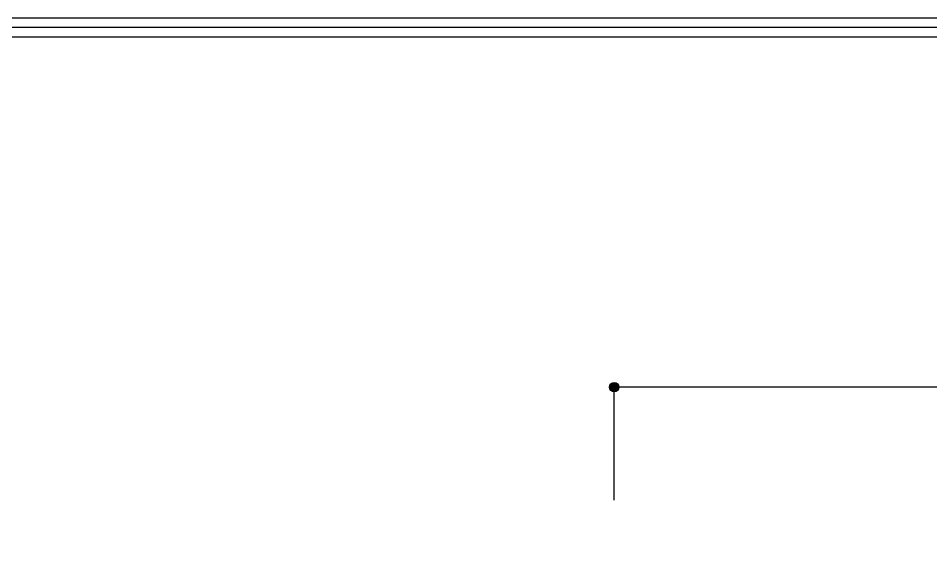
# Model space of a CAD drawing. Units: millimetres at full size, sheet at 1:50. Extents: x -9750 to 9750, y -6680 to 6675.
# Drawn here: x -5449 to -3025, y 5242 to 6675 of the extents above; entities that cross this region are included whole.
import ezdxf

# ---------------------------------------------------------------- set-up
doc = ezdxf.new("R2010")
doc.units = ezdxf.units.MM
doc.header["$LTSCALE"] = 50
doc.layers.add('0-1_用紙枠', color=4, linetype='Continuous')

msp = doc.modelspace()

# ---------------------------------------------------------------- linework, layer by layer
at = {"layer": '0-1_用紙枠', "color": 3}
for p, q in [((9725, 6650), (-9725, 6650)), ((9700, 6625), (-9700, 6625))]:
    msp.add_line(p, q, dxfattribs=at)
at = {"layer": '0-1_用紙枠'}
for p in [(-698.77, 5695.15), (-3865.77, 5395.15)]:
    msp.add_line(p, (-3865.77, 5695.15), dxfattribs=at)
at = {"layer": '0-1_用紙枠', "color": 3}
msp.add_lwpolyline([(-9750, -6675), (9750, -6675), (9750, 6675), (-9750, 6675)], dxfattribs=at)
at = {"layer": '0-1_用紙枠'}
msp.add_circle((-3865.77, 5695.15), 12.5, dxfattribs=at)
for points in [[(-3853.27, 5695.15), (-3878.03, 5697.59), (-3878.27, 5695.15)], [(-3853.27, 5695.15), (-3877.31, 5699.93), (-3878.03, 5697.59)], [(-3853.27, 5695.15), (-3876.16, 5702.09), (-3877.31, 5699.93)], [(-3853.27, 5695.15), (-3874.6, 5703.99), (-3876.16, 5702.09)], [(-3853.27, 5695.15), (-3872.71, 5705.54), (-3874.6, 5703.99)], [(-3853.27, 5695.15), (-3870.55, 5706.7), (-3872.71, 5705.54)], [(-3853.27, 5695.15), (-3868.2, 5707.41), (-3870.55, 5706.7)], [(-3853.27, 5695.15), (-3865.77, 5707.65), (-3868.2, 5707.41)], [(-3853.27, 5695.15), (-3863.33, 5707.41), (-3865.77, 5707.65)], [(-3853.27, 5695.15), (-3860.98, 5706.7), (-3863.33, 5707.41)], [(-3853.27, 5695.15), (-3858.82, 5705.54), (-3860.98, 5706.7)], [(-3853.27, 5695.15), (-3856.93, 5703.99), (-3858.82, 5705.54)], [(-3853.27, 5695.15), (-3855.37, 5702.09), (-3856.93, 5703.99)], [(-3853.27, 5695.15), (-3854.22, 5699.93), (-3855.37, 5702.09)], [(-3853.27, 5695.15), (-3853.51, 5697.59), (-3854.22, 5699.93)], [(-3853.27, 5695.15), (-3878.27, 5695.15), (-3878.03, 5692.71)], [(-3853.27, 5695.15), (-3878.03, 5692.71), (-3877.31, 5690.37)], [(-3853.27, 5695.15), (-3877.31, 5690.37), (-3876.16, 5688.2)], [(-3853.27, 5695.15), (-3876.16, 5688.2), (-3874.6, 5686.31)], [(-3853.27, 5695.15), (-3874.6, 5686.31), (-3872.71, 5684.76)], [(-3853.27, 5695.15), (-3872.71, 5684.76), (-3870.55, 5683.6)], [(-3853.27, 5695.15), (-3870.55, 5683.6), (-3868.2, 5682.89)], [(-3853.27, 5695.15), (-3868.2, 5682.89), (-3865.77, 5682.65)], [(-3853.27, 5695.15), (-3865.77, 5682.65), (-3863.33, 5682.89)], [(-3853.27, 5695.15), (-3863.33, 5682.89), (-3860.98, 5683.6)], [(-3853.27, 5695.15), (-3860.98, 5683.6), (-3858.82, 5684.76)], [(-3853.27, 5695.15), (-3858.82, 5684.76), (-3856.93, 5686.31)], [(-3853.27, 5695.15), (-3856.93, 5686.31), (-3855.37, 5688.2)], [(-3853.27, 5695.15), (-3855.37, 5688.2), (-3854.22, 5690.37)], [(-3853.27, 5695.15), (-3854.22, 5690.37), (-3853.51, 5692.71)]]:
    msp.add_solid(points, dxfattribs=at)

doc.saveas('drawing.dxf')
